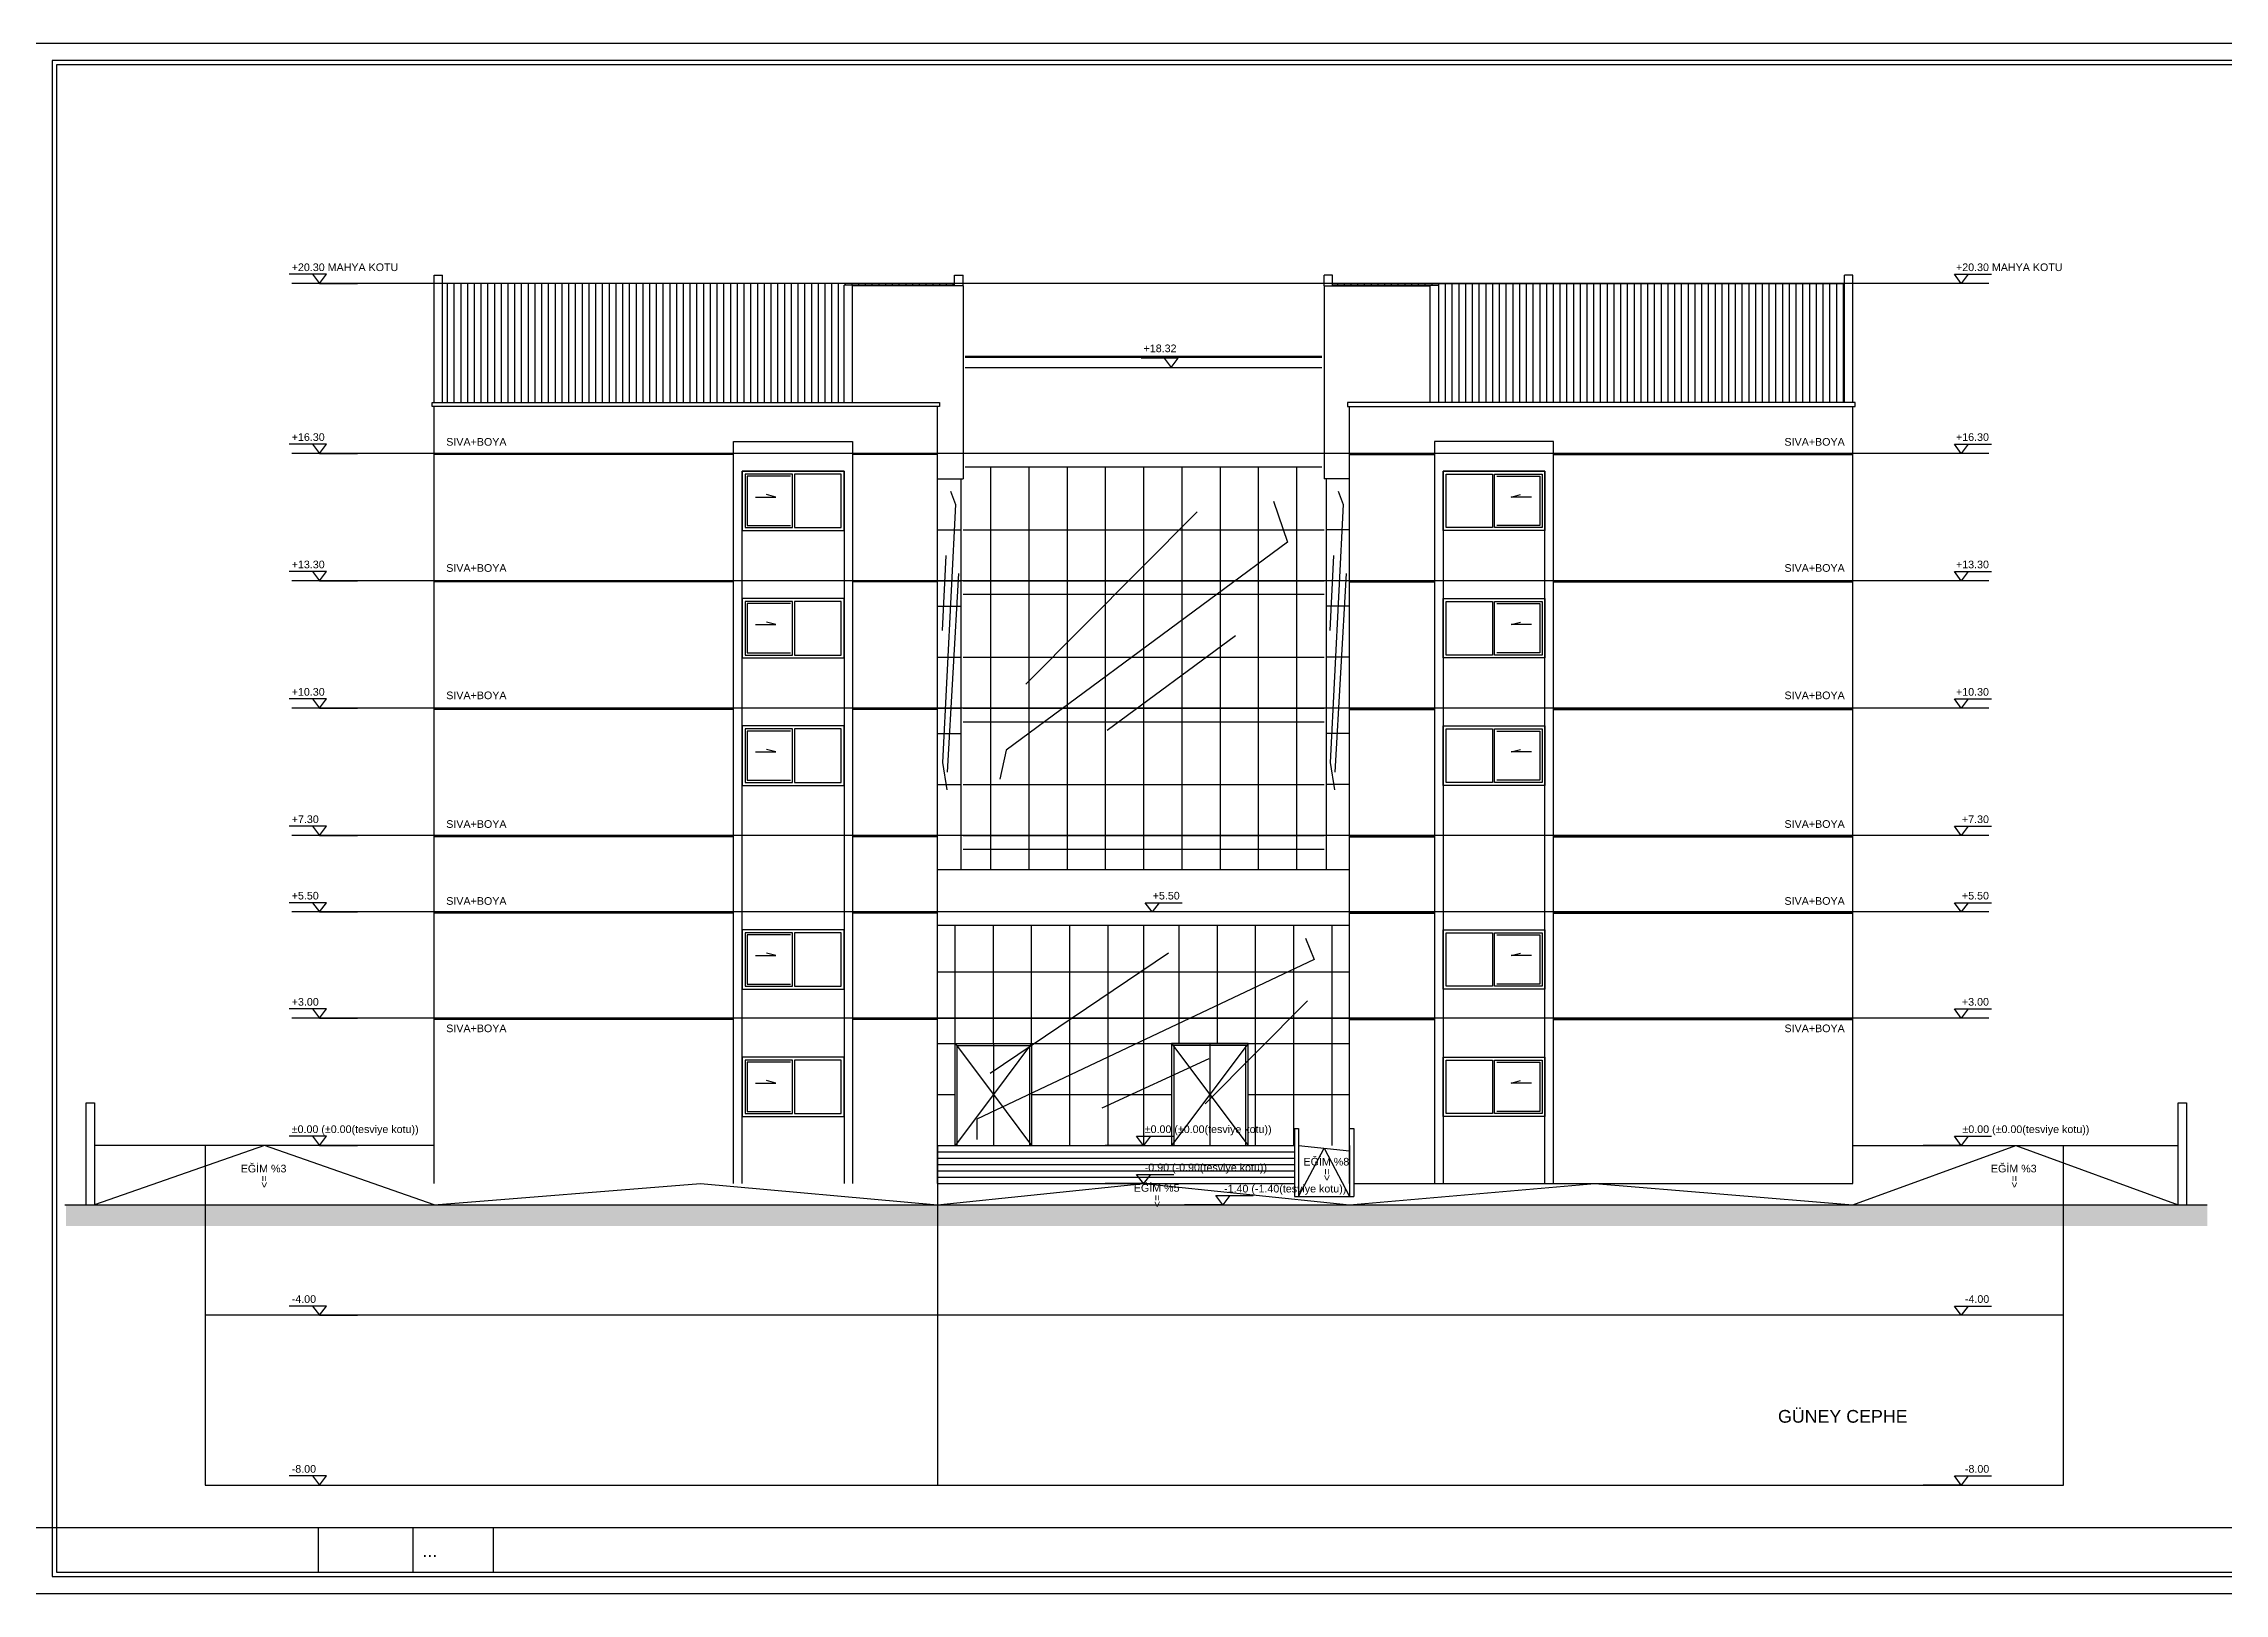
# Model space of a CAD drawing. Header units: millimetres. Extents: x 43168.9 to 43194.6, y -25545.1 to -25543.4.
# Drawn here: x 43185.364 to 43187.417, y -25544.97 to -25543.51 of the extents above; entities that cross this region are included whole.
import ezdxf

# ---------------------------------------------------------------- set-up
doc = ezdxf.new("R2010")
doc.units = ezdxf.units.MM
doc.header["$LTSCALE"] = 200
doc.linetypes.add('kesit_$0$HIDDEN2', pattern=[0.1875, 0.125, -0.0625])
for name, color, linetype in [('dograma_sgh', 43, 'Continuous'), ('gor-1_sgh', 232, 'Continuous'), ('gor-2_sgh', 161, 'Continuous'), ('gor-3_sgh', 191, 'Continuous'), ('gor-4_sgh', 17, 'Continuous'), ('kesit_$0$izd-alt_sgh', 8, 'kesit_$0$HIDDEN2'), ('kot_sgh', 7, 'Continuous'), ('pafta_sgh', 11, 'Continuous'), ('tarama-cevre_sgh', 8, 'Continuous')]:
    doc.layers.add(name, color=color, linetype=linetype)
doc.styles.add('antet', font='arial.ttf')
doc.styles.add('ARIAL', font='arial.ttf')

msp = doc.modelspace()

# ---------------------------------------------------------------- hatches: boundary and pattern name
at = {"layer": 'tarama-cevre_sgh'}
h = msp.add_hatch(color=251, dxfattribs=at)
h.dxf.hatch_style = 1
h.paths.add_polyline_path([(43185.3849, -25544.604), (43187.4012, -25544.604), (43187.4012, -25544.624), (43185.3849, -25544.624)])

# ---------------------------------------------------------------- linework, layer by layer
at = {"color": 0}
for p, q in [((43185.6301, -25543.7273), (43185.5951, -25543.7273)), ((43185.617, -25543.7273), (43185.6235, -25543.736)), ((43185.6235, -25543.736), (43185.6301, -25543.7273)), ((43185.6235, -25543.736), (43185.6595, -25543.736)), ((43187.1696, -25543.736), (43187.1336, -25543.736)), ((43187.1631, -25543.7273), (43187.1981, -25543.7273)), ((43187.1696, -25543.736), (43187.1631, -25543.7273)), ((43187.1762, -25543.7273), (43187.1696, -25543.736)), ((43186.4322, -25543.8063), (43186.3972, -25543.8063)), ((43186.4191, -25543.8063), (43186.4256, -25543.815)), ((43186.4256, -25543.815), (43186.4322, -25543.8063)), ((43186.4256, -25543.815), (43186.4616, -25543.815)), ((43185.6301, -25543.8873), (43185.5951, -25543.8873)), ((43185.617, -25543.8873), (43185.6235, -25543.896)), ((43185.6235, -25543.896), (43185.6301, -25543.8873)), ((43187.1631, -25543.8873), (43187.1981, -25543.8873)), ((43187.1696, -25543.896), (43187.1631, -25543.8873)), ((43187.1762, -25543.8873), (43187.1696, -25543.896)), ((43185.6235, -25543.896), (43185.6595, -25543.896)), ((43187.1696, -25543.896), (43187.1336, -25543.896)), ((43185.6301, -25544.0073), (43185.5951, -25544.0073)), ((43185.617, -25544.0073), (43185.6235, -25544.016)), ((43185.6235, -25544.016), (43185.6301, -25544.0073)), ((43187.1631, -25544.0073), (43187.1981, -25544.0073)), ((43187.1696, -25544.016), (43187.1631, -25544.0073)), ((43187.1762, -25544.0073), (43187.1696, -25544.016)), ((43185.6235, -25544.016), (43185.6595, -25544.016)), ((43187.1696, -25544.016), (43187.1336, -25544.016)), ((43185.6301, -25544.1273), (43185.5951, -25544.1273)), ((43185.617, -25544.1273), (43185.6235, -25544.136)), ((43185.6235, -25544.136), (43185.6301, -25544.1273)), ((43187.1631, -25544.1273), (43187.1981, -25544.1273)), ((43187.1696, -25544.136), (43187.1631, -25544.1273)), ((43187.1762, -25544.1273), (43187.1696, -25544.136)), ((43185.6235, -25544.136), (43185.6595, -25544.136)), ((43187.1696, -25544.136), (43187.1336, -25544.136)), ((43185.6301, -25544.2473), (43185.5951, -25544.2473)), ((43185.617, -25544.2473), (43185.6235, -25544.256)), ((43185.6235, -25544.256), (43185.6301, -25544.2473)), ((43185.6235, -25544.256), (43185.6595, -25544.256)), ((43187.1696, -25544.256), (43187.1336, -25544.256)), ((43187.1631, -25544.2473), (43187.1981, -25544.2473)), ((43187.1696, -25544.256), (43187.1631, -25544.2473)), ((43187.1762, -25544.2473), (43187.1696, -25544.256)), ((43185.6301, -25544.3193), (43185.5951, -25544.3193)), ((43185.617, -25544.3193), (43185.6235, -25544.328)), ((43185.6235, -25544.328), (43185.6301, -25544.3193)), ((43186.4011, -25544.3193), (43186.4361, -25544.3193)), ((43186.4076, -25544.328), (43186.4011, -25544.3193)), ((43186.4142, -25544.3193), (43186.4076, -25544.328)), ((43187.1631, -25544.3193), (43187.1981, -25544.3193)), ((43187.1696, -25544.328), (43187.1631, -25544.3193)), ((43187.1762, -25544.3193), (43187.1696, -25544.328)), ((43185.6235, -25544.328), (43185.6595, -25544.328)), ((43186.4076, -25544.328), (43186.3716, -25544.328)), ((43187.1696, -25544.328), (43187.1336, -25544.328)), ((43185.6301, -25544.4193), (43185.5951, -25544.4193)), ((43185.617, -25544.4193), (43185.6235, -25544.428)), ((43185.6235, -25544.428), (43185.6301, -25544.4193)), ((43187.1631, -25544.4193), (43187.1981, -25544.4193)), ((43187.1696, -25544.428), (43187.1631, -25544.4193)), ((43187.1762, -25544.4193), (43187.1696, -25544.428)), ((43185.6235, -25544.428), (43185.6595, -25544.428)), ((43187.1696, -25544.428), (43187.1336, -25544.428)), ((43185.6301, -25544.5393), (43185.5951, -25544.5393)), ((43185.617, -25544.5393), (43185.6235, -25544.548)), ((43185.6235, -25544.548), (43185.6301, -25544.5393)), ((43186.3931, -25544.5393), (43186.4281, -25544.5393)), ((43186.3996, -25544.548), (43186.3931, -25544.5393)), ((43186.4062, -25544.5393), (43186.3996, -25544.548)), ((43187.1631, -25544.5393), (43187.1981, -25544.5393)), ((43187.1696, -25544.548), (43187.1631, -25544.5393)), ((43187.1762, -25544.5393), (43187.1696, -25544.548)), ((43185.6235, -25544.548), (43185.6595, -25544.548)), ((43186.3996, -25544.548), (43186.3636, -25544.548)), ((43187.1696, -25544.548), (43187.1336, -25544.548)), ((43186.3996, -25544.584), (43186.3636, -25544.584)), ((43186.3931, -25544.5753), (43186.4281, -25544.5753)), ((43186.3996, -25544.584), (43186.3931, -25544.5753)), ((43186.4062, -25544.5753), (43186.3996, -25544.584)), ((43186.4743, -25544.604), (43186.4383, -25544.604)), ((43186.4677, -25544.5953), (43186.5027, -25544.5953)), ((43186.4743, -25544.604), (43186.4677, -25544.5953)), ((43186.4808, -25544.5953), (43186.4743, -25544.604)), ((43185.6301, -25544.6993), (43185.5951, -25544.6993)), ((43185.617, -25544.6993), (43185.6235, -25544.708)), ((43185.6235, -25544.708), (43185.6301, -25544.6993)), ((43185.6235, -25544.708), (43185.6595, -25544.708)), ((43187.1696, -25544.708), (43187.1336, -25544.708)), ((43187.1631, -25544.6993), (43187.1981, -25544.6993)), ((43187.1696, -25544.708), (43187.1631, -25544.6993)), ((43187.1762, -25544.6993), (43187.1696, -25544.708)), ((43185.6301, -25544.8593), (43185.5951, -25544.8593)), ((43185.617, -25544.8593), (43185.6235, -25544.868)), ((43185.6235, -25544.868), (43185.6301, -25544.8593)), ((43185.6235, -25544.868), (43185.6595, -25544.868)), ((43187.1696, -25544.868), (43187.1336, -25544.868)), ((43187.1631, -25544.8593), (43187.1981, -25544.8593)), ((43187.1696, -25544.868), (43187.1631, -25544.8593)), ((43187.1762, -25544.8593), (43187.1696, -25544.868))]:
    msp.add_line(p, q, dxfattribs=at)
at = {"color": 251}
for p, q in [((43186.2224, -25543.9441), (43186.2104, -25544.1873)), ((43186.2179, -25543.9316), (43186.2224, -25543.9441)), ((43186.5221, -25543.9409), (43186.535, -25543.9798)), ((43186.5874, -25543.9441), (43186.5754, -25544.1873)), ((43186.5829, -25543.9316), (43186.5874, -25543.9441)), ((43186.2889, -25544.1136), (43186.4501, -25543.951)), ((43186.535, -25543.9798), (43186.2702, -25544.1755)), ((43186.2134, -25543.9921), (43186.2101, -25544.0629)), ((43186.215, -25544.1964), (43186.2258, -25544.0091)), ((43186.5784, -25543.9921), (43186.5751, -25544.0629)), ((43186.58, -25544.1964), (43186.5908, -25544.0091)), ((43186.3652, -25544.1568), (43186.4861, -25544.0675)), ((43186.2702, -25544.1755), (43186.2644, -25544.2028)), ((43186.2104, -25544.1873), (43186.2143, -25544.2129)), ((43186.5754, -25544.1873), (43186.5793, -25544.2129)), ((43186.5521, -25544.3527), (43186.5603, -25544.3727)), ((43186.5603, -25544.3727), (43186.2425, -25544.5234)), ((43186.2552, -25544.4798), (43186.4232, -25544.3664)), ((43186.4577, -25544.5089), (43186.5539, -25544.4117)), ((43186.3605, -25544.5125), (43186.4613, -25544.4662)), ((43186.2425, -25544.5234), (43186.2425, -25544.5425))]:
    msp.add_line(p, q, dxfattribs=at)
at = {"layer": 'dograma_sgh'}
for p, q in [((43186.1176, -25543.9128), (43186.0216, -25543.9128)), ((43186.0216, -25543.9128), (43186.0216, -25543.9688)), ((43186.069, -25543.9156), (43186.0244, -25543.9156)), ((43186.0244, -25543.9156), (43186.0244, -25543.966)), ((43186.067, -25543.9156), (43186.0244, -25543.9156)), ((43186.0244, -25543.9156), (43186.0244, -25543.966)), ((43186.067, -25543.9176), (43186.0264, -25543.9176)), ((43186.0264, -25543.9176), (43186.0264, -25543.964)), ((43186.069, -25543.966), (43186.069, -25543.9156)), ((43186.1148, -25543.9156), (43186.071, -25543.9156)), ((43186.071, -25543.9156), (43186.071, -25543.966)), ((43186.1148, -25543.966), (43186.1148, -25543.9156)), ((43186.1176, -25543.9688), (43186.1176, -25543.9128)), ((43186.6816, -25543.9688), (43186.6816, -25543.9128)), ((43186.6816, -25543.9128), (43186.7776, -25543.9128)), ((43186.6844, -25543.9156), (43186.7282, -25543.9156)), ((43186.6844, -25543.966), (43186.6844, -25543.9156)), ((43186.7282, -25543.9156), (43186.7282, -25543.966)), ((43186.7302, -25543.9156), (43186.7748, -25543.9156)), ((43186.7302, -25543.966), (43186.7302, -25543.9156)), ((43186.7322, -25543.9156), (43186.7748, -25543.9156)), ((43186.7322, -25543.9176), (43186.7728, -25543.9176)), ((43186.7728, -25543.9176), (43186.7728, -25543.964)), ((43186.7748, -25543.9156), (43186.7748, -25543.966)), ((43186.7748, -25543.9156), (43186.7748, -25543.966)), ((43186.7776, -25543.9128), (43186.7776, -25543.9688)), ((43186.0343, -25543.9372), (43186.0533, -25543.9372)), ((43186.0533, -25543.9372), (43186.0447, -25543.9349)), ((43186.7459, -25543.9372), (43186.7546, -25543.9349)), ((43186.7649, -25543.9372), (43186.7459, -25543.9372)), ((43186.0216, -25543.9688), (43186.1176, -25543.9688)), ((43186.0244, -25543.966), (43186.067, -25543.966)), ((43186.0244, -25543.966), (43186.067, -25543.966)), ((43186.0264, -25543.964), (43186.067, -25543.964)), ((43186.067, -25543.966), (43186.069, -25543.966)), ((43186.071, -25543.966), (43186.1148, -25543.966)), ((43186.7776, -25543.9688), (43186.6816, -25543.9688)), ((43186.7282, -25543.966), (43186.6844, -25543.966)), ((43186.7322, -25543.966), (43186.7302, -25543.966)), ((43186.7728, -25543.964), (43186.7322, -25543.964)), ((43186.7748, -25543.966), (43186.7322, -25543.966)), ((43186.7748, -25543.966), (43186.7322, -25543.966)), ((43186.1176, -25544.0328), (43186.0216, -25544.0328)), ((43186.0216, -25544.0328), (43186.0216, -25544.0888)), ((43186.069, -25544.0356), (43186.0244, -25544.0356)), ((43186.0244, -25544.0356), (43186.0244, -25544.086)), ((43186.067, -25544.0356), (43186.0244, -25544.0356)), ((43186.0244, -25544.0356), (43186.0244, -25544.086)), ((43186.067, -25544.0376), (43186.0264, -25544.0376)), ((43186.0264, -25544.0376), (43186.0264, -25544.084)), ((43186.069, -25544.086), (43186.069, -25544.0356)), ((43186.1148, -25544.0356), (43186.071, -25544.0356)), ((43186.071, -25544.0356), (43186.071, -25544.086)), ((43186.1148, -25544.086), (43186.1148, -25544.0356)), ((43186.1176, -25544.0888), (43186.1176, -25544.0328)), ((43186.6816, -25544.0888), (43186.6816, -25544.0328)), ((43186.6816, -25544.0328), (43186.7776, -25544.0328)), ((43186.6844, -25544.0356), (43186.7282, -25544.0356)), ((43186.6844, -25544.086), (43186.6844, -25544.0356)), ((43186.7282, -25544.0356), (43186.7282, -25544.086)), ((43186.7302, -25544.0356), (43186.7748, -25544.0356)), ((43186.7302, -25544.086), (43186.7302, -25544.0356)), ((43186.7322, -25544.0356), (43186.7748, -25544.0356)), ((43186.7322, -25544.0376), (43186.7728, -25544.0376)), ((43186.7728, -25544.0376), (43186.7728, -25544.084)), ((43186.7748, -25544.0356), (43186.7748, -25544.086)), ((43186.7748, -25544.0356), (43186.7748, -25544.086)), ((43186.7776, -25544.0328), (43186.7776, -25544.0888)), ((43186.0343, -25544.0572), (43186.0533, -25544.0572)), ((43186.0533, -25544.0572), (43186.0447, -25544.0549)), ((43186.7459, -25544.0572), (43186.7546, -25544.0549)), ((43186.7649, -25544.0572), (43186.7459, -25544.0572)), ((43186.0216, -25544.0888), (43186.1176, -25544.0888)), ((43186.0244, -25544.086), (43186.067, -25544.086)), ((43186.0244, -25544.086), (43186.067, -25544.086)), ((43186.0264, -25544.084), (43186.067, -25544.084)), ((43186.067, -25544.086), (43186.069, -25544.086)), ((43186.071, -25544.086), (43186.1148, -25544.086)), ((43186.7776, -25544.0888), (43186.6816, -25544.0888)), ((43186.7282, -25544.086), (43186.6844, -25544.086)), ((43186.7322, -25544.086), (43186.7302, -25544.086)), ((43186.7728, -25544.084), (43186.7322, -25544.084)), ((43186.7748, -25544.086), (43186.7322, -25544.086)), ((43186.7748, -25544.086), (43186.7322, -25544.086)), ((43186.1176, -25544.1528), (43186.0216, -25544.1528)), ((43186.0216, -25544.1528), (43186.0216, -25544.2088)), ((43186.1176, -25544.2088), (43186.1176, -25544.1528)), ((43186.6816, -25544.2088), (43186.6816, -25544.1528)), ((43186.6816, -25544.1528), (43186.7776, -25544.1528)), ((43186.7776, -25544.1528), (43186.7776, -25544.2088)), ((43186.069, -25544.1556), (43186.0244, -25544.1556)), ((43186.0244, -25544.1556), (43186.0244, -25544.206)), ((43186.067, -25544.1556), (43186.0244, -25544.1556)), ((43186.0244, -25544.1556), (43186.0244, -25544.206)), ((43186.067, -25544.1576), (43186.0264, -25544.1576)), ((43186.0264, -25544.1576), (43186.0264, -25544.204)), ((43186.0533, -25544.1772), (43186.0447, -25544.1749)), ((43186.069, -25544.206), (43186.069, -25544.1556)), ((43186.1148, -25544.1556), (43186.071, -25544.1556)), ((43186.071, -25544.1556), (43186.071, -25544.206)), ((43186.1148, -25544.206), (43186.1148, -25544.1556)), ((43186.6844, -25544.1556), (43186.7282, -25544.1556)), ((43186.6844, -25544.206), (43186.6844, -25544.1556)), ((43186.7282, -25544.1556), (43186.7282, -25544.206)), ((43186.7302, -25544.1556), (43186.7748, -25544.1556)), ((43186.7302, -25544.206), (43186.7302, -25544.1556)), ((43186.7322, -25544.1556), (43186.7748, -25544.1556)), ((43186.7322, -25544.1576), (43186.7728, -25544.1576)), ((43186.7459, -25544.1772), (43186.7546, -25544.1749)), ((43186.7728, -25544.1576), (43186.7728, -25544.204)), ((43186.7748, -25544.1556), (43186.7748, -25544.206)), ((43186.7748, -25544.1556), (43186.7748, -25544.206)), ((43186.0343, -25544.1772), (43186.0533, -25544.1772)), ((43186.7649, -25544.1772), (43186.7459, -25544.1772)), ((43186.0216, -25544.2088), (43186.1176, -25544.2088)), ((43186.0244, -25544.206), (43186.067, -25544.206)), ((43186.0244, -25544.206), (43186.067, -25544.206)), ((43186.0264, -25544.204), (43186.067, -25544.204)), ((43186.067, -25544.206), (43186.069, -25544.206)), ((43186.071, -25544.206), (43186.1148, -25544.206)), ((43186.7776, -25544.2088), (43186.6816, -25544.2088)), ((43186.7282, -25544.206), (43186.6844, -25544.206)), ((43186.7322, -25544.206), (43186.7302, -25544.206)), ((43186.7728, -25544.204), (43186.7322, -25544.204)), ((43186.7748, -25544.206), (43186.7322, -25544.206)), ((43186.7748, -25544.206), (43186.7322, -25544.206)), ((43186.1176, -25544.3448), (43186.0216, -25544.3448)), ((43186.0216, -25544.3448), (43186.0216, -25544.4008)), ((43186.069, -25544.3476), (43186.0244, -25544.3476)), ((43186.0244, -25544.3476), (43186.0244, -25544.398)), ((43186.067, -25544.3476), (43186.0244, -25544.3476)), ((43186.0244, -25544.3476), (43186.0244, -25544.398)), ((43186.067, -25544.3496), (43186.0264, -25544.3496)), ((43186.0264, -25544.3496), (43186.0264, -25544.396)), ((43186.069, -25544.398), (43186.069, -25544.3476)), ((43186.1148, -25544.3476), (43186.071, -25544.3476)), ((43186.071, -25544.3476), (43186.071, -25544.398)), ((43186.1148, -25544.398), (43186.1148, -25544.3476)), ((43186.1176, -25544.4008), (43186.1176, -25544.3448)), ((43186.2222, -25544.452), (43186.2222, -25544.3408)), ((43186.2582, -25544.452), (43186.2582, -25544.3408)), ((43186.2942, -25544.452), (43186.2942, -25544.3408)), ((43186.3302, -25544.548), (43186.3302, -25544.3408)), ((43186.3662, -25544.548), (43186.3662, -25544.3408)), ((43186.3996, -25544.3408), (43186.3996, -25544.548)), ((43186.4331, -25544.452), (43186.4331, -25544.3408)), ((43186.4691, -25544.452), (43186.4691, -25544.3408)), ((43186.5051, -25544.548), (43186.5051, -25544.3408)), ((43186.5411, -25544.548), (43186.5411, -25544.3408)), ((43186.5771, -25544.548), (43186.5771, -25544.3408)), ((43186.6816, -25544.4008), (43186.6816, -25544.3448)), ((43186.6816, -25544.3448), (43186.7776, -25544.3448)), ((43186.6844, -25544.3476), (43186.7282, -25544.3476)), ((43186.6844, -25544.398), (43186.6844, -25544.3476)), ((43186.7282, -25544.3476), (43186.7282, -25544.398)), ((43186.7302, -25544.3476), (43186.7748, -25544.3476)), ((43186.7302, -25544.398), (43186.7302, -25544.3476)), ((43186.7322, -25544.3476), (43186.7748, -25544.3476)), ((43186.7322, -25544.3496), (43186.7728, -25544.3496)), ((43186.7728, -25544.3496), (43186.7728, -25544.396)), ((43186.7748, -25544.3476), (43186.7748, -25544.398)), ((43186.7748, -25544.3476), (43186.7748, -25544.398)), ((43186.7776, -25544.3448), (43186.7776, -25544.4008)), ((43186.0343, -25544.3692), (43186.0533, -25544.3692)), ((43186.0533, -25544.3692), (43186.0447, -25544.3669)), ((43186.7459, -25544.3692), (43186.7546, -25544.3669)), ((43186.7649, -25544.3692), (43186.7459, -25544.3692)), ((43186.0216, -25544.4008), (43186.1176, -25544.4008)), ((43186.0244, -25544.398), (43186.067, -25544.398)), ((43186.0244, -25544.398), (43186.067, -25544.398)), ((43186.0264, -25544.396), (43186.067, -25544.396)), ((43186.067, -25544.398), (43186.069, -25544.398)), ((43186.071, -25544.398), (43186.1148, -25544.398)), ((43186.2056, -25544.3844), (43186.5936, -25544.3844)), ((43186.7776, -25544.4008), (43186.6816, -25544.4008)), ((43186.7282, -25544.398), (43186.6844, -25544.398)), ((43186.7322, -25544.398), (43186.7302, -25544.398)), ((43186.7728, -25544.396), (43186.7322, -25544.396)), ((43186.7748, -25544.398), (43186.7322, -25544.398)), ((43186.7748, -25544.398), (43186.7322, -25544.398)), ((43186.2056, -25544.428), (43186.5936, -25544.428)), ((43186.2056, -25544.452), (43186.5936, -25544.452)), ((43186.2222, -25544.548), (43186.2222, -25544.452)), ((43186.2222, -25544.452), (43186.2942, -25544.452)), ((43186.2242, -25544.548), (43186.2242, -25544.454)), ((43186.2242, -25544.454), (43186.2922, -25544.454)), ((43186.2582, -25544.452), (43186.2582, -25544.548)), ((43186.2922, -25544.454), (43186.2922, -25544.548)), ((43186.2942, -25544.452), (43186.2942, -25544.548)), ((43186.498, -25544.452), (43186.426, -25544.452)), ((43186.426, -25544.452), (43186.426, -25544.548)), ((43186.496, -25544.454), (43186.428, -25544.454)), ((43186.428, -25544.454), (43186.428, -25544.548)), ((43186.462, -25544.452), (43186.462, -25544.548)), ((43186.496, -25544.548), (43186.496, -25544.454)), ((43186.498, -25544.548), (43186.498, -25544.452)), ((43186.1176, -25544.4648), (43186.0216, -25544.4648)), ((43186.0216, -25544.4648), (43186.0216, -25544.5208)), ((43186.069, -25544.4676), (43186.0244, -25544.4676)), ((43186.0244, -25544.4676), (43186.0244, -25544.518)), ((43186.067, -25544.4676), (43186.0244, -25544.4676)), ((43186.0244, -25544.4676), (43186.0244, -25544.518)), ((43186.067, -25544.4696), (43186.0264, -25544.4696)), ((43186.0264, -25544.4696), (43186.0264, -25544.516)), ((43186.069, -25544.518), (43186.069, -25544.4676)), ((43186.1148, -25544.4676), (43186.071, -25544.4676)), ((43186.071, -25544.4676), (43186.071, -25544.518)), ((43186.1148, -25544.518), (43186.1148, -25544.4676)), ((43186.1176, -25544.5208), (43186.1176, -25544.4648)), ((43186.6816, -25544.5208), (43186.6816, -25544.4648)), ((43186.6816, -25544.4648), (43186.7776, -25544.4648)), ((43186.6844, -25544.4676), (43186.7282, -25544.4676)), ((43186.6844, -25544.518), (43186.6844, -25544.4676)), ((43186.7282, -25544.4676), (43186.7282, -25544.518)), ((43186.7302, -25544.4676), (43186.7748, -25544.4676)), ((43186.7302, -25544.518), (43186.7302, -25544.4676)), ((43186.7322, -25544.4676), (43186.7748, -25544.4676)), ((43186.7322, -25544.4696), (43186.7728, -25544.4696)), ((43186.7728, -25544.4696), (43186.7728, -25544.516)), ((43186.7748, -25544.4676), (43186.7748, -25544.518)), ((43186.7748, -25544.4676), (43186.7748, -25544.518)), ((43186.7776, -25544.4648), (43186.7776, -25544.5208)), ((43186.0343, -25544.4892), (43186.0533, -25544.4892)), ((43186.0533, -25544.4892), (43186.0447, -25544.4869)), ((43186.2056, -25544.5), (43186.2222, -25544.5)), ((43186.2942, -25544.5), (43186.426, -25544.5)), ((43186.498, -25544.5), (43186.5936, -25544.5)), ((43186.7459, -25544.4892), (43186.7546, -25544.4869)), ((43186.7649, -25544.4892), (43186.7459, -25544.4892)), ((43186.0216, -25544.5208), (43186.1176, -25544.5208)), ((43186.0244, -25544.518), (43186.067, -25544.518)), ((43186.0244, -25544.518), (43186.067, -25544.518)), ((43186.0264, -25544.516), (43186.067, -25544.516)), ((43186.067, -25544.518), (43186.069, -25544.518)), ((43186.071, -25544.518), (43186.1148, -25544.518)), ((43186.7776, -25544.5208), (43186.6816, -25544.5208)), ((43186.7282, -25544.518), (43186.6844, -25544.518)), ((43186.7322, -25544.518), (43186.7302, -25544.518)), ((43186.7728, -25544.516), (43186.7322, -25544.516)), ((43186.7748, -25544.518), (43186.7322, -25544.518)), ((43186.7748, -25544.518), (43186.7322, -25544.518))]:
    msp.add_line(p, q, dxfattribs=at)
at = {"layer": 'dograma_sgh', "color": 251}
for p, q in [((43186.2222, -25544.452), (43186.2582, -25544.5)), ((43186.2942, -25544.452), (43186.2582, -25544.5)), ((43186.426, -25544.452), (43186.462, -25544.5)), ((43186.498, -25544.452), (43186.462, -25544.5)), ((43186.2582, -25544.5), (43186.2222, -25544.548)), ((43186.2582, -25544.5), (43186.2942, -25544.548)), ((43186.462, -25544.5), (43186.426, -25544.548)), ((43186.462, -25544.5), (43186.498, -25544.548))]:
    msp.add_line(p, q, dxfattribs=at)
at = {"layer": 'gor-1_sgh'}
for p, q in [((43185.7296, -25543.848), (43186.2076, -25543.848)), ((43185.7296, -25543.852), (43185.7296, -25543.848)), ((43186.2076, -25543.852), (43185.7296, -25543.852)), ((43185.7316, -25544.584), (43185.7316, -25543.852)), ((43186.2056, -25544.584), (43186.2056, -25543.852)), ((43186.2076, -25543.848), (43186.2076, -25543.852)), ((43187.0696, -25543.848), (43186.5916, -25543.848)), ((43186.5916, -25543.848), (43186.5916, -25543.852)), ((43186.5916, -25543.852), (43187.0696, -25543.852)), ((43186.5936, -25544.584), (43186.5936, -25543.852)), ((43187.0676, -25544.584), (43187.0676, -25543.852)), ((43187.0696, -25543.852), (43187.0696, -25543.848)), ((43186.0136, -25544.584), (43186.0136, -25543.8848)), ((43186.0136, -25543.8848), (43186.1256, -25543.8848)), ((43186.1256, -25543.8848), (43186.1256, -25544.584)), ((43186.7856, -25543.8848), (43186.6736, -25543.8848)), ((43186.6736, -25543.8848), (43186.6736, -25544.584)), ((43186.7856, -25544.584), (43186.7856, -25543.8848)), ((43186.0216, -25544.584), (43186.0216, -25543.9128)), ((43186.0216, -25543.9128), (43186.1176, -25543.9128)), ((43186.1176, -25543.9128), (43186.1176, -25544.584)), ((43186.7776, -25543.9128), (43186.6816, -25543.9128)), ((43186.6816, -25543.9128), (43186.6816, -25544.584)), ((43186.7776, -25544.584), (43186.7776, -25543.9128)), ((43185.4039, -25544.604), (43185.4039, -25544.508)), ((43185.4039, -25544.508), (43185.4119, -25544.508)), ((43185.4119, -25544.508), (43185.4119, -25544.604)), ((43187.3738, -25544.604), (43187.3738, -25544.508)), ((43187.3738, -25544.508), (43187.3818, -25544.508)), ((43187.3818, -25544.508), (43187.3818, -25544.604)), ((43186.5416, -25544.532), (43186.5416, -25544.5961)), ((43186.5416, -25544.532), (43186.5456, -25544.532)), ((43186.5456, -25544.532), (43186.5456, -25544.5961)), ((43186.5936, -25544.532), (43186.5976, -25544.532)), ((43186.5976, -25544.532), (43186.5976, -25544.5961)), ((43185.7316, -25544.548), (43185.4119, -25544.548)), ((43186.2056, -25544.548), (43186.5416, -25544.548)), ((43186.2056, -25544.554), (43186.5416, -25544.554)), ((43186.2056, -25544.56), (43186.5416, -25544.56)), ((43186.5456, -25544.548), (43186.5936, -25544.5532)), ((43186.5456, -25544.5961), (43186.5696, -25544.5506)), ((43186.5696, -25544.5506), (43186.5936, -25544.5961)), ((43187.0676, -25544.548), (43187.374, -25544.548)), ((43186.2056, -25544.566), (43186.5416, -25544.566)), ((43186.2056, -25544.572), (43186.5416, -25544.572)), ((43186.2056, -25544.578), (43186.5416, -25544.578)), ((43186.2056, -25544.584), (43186.5416, -25544.584)), ((43186.2056, -25544.584), (43186.2056, -25544.604)), ((43186.5936, -25544.584), (43186.5936, -25544.5961)), ((43186.5976, -25544.584), (43187.0676, -25544.584)), ((43185.3839, -25544.604), (43187.4012, -25544.604)), ((43186.5416, -25544.5961), (43186.5936, -25544.5961)), ((43186.5936, -25544.5961), (43186.5976, -25544.5961))]:
    msp.add_line(p, q, dxfattribs=at)
at = {"layer": 'gor-2_sgh'}
for p, q in [((43185.7316, -25543.848), (43185.7316, -25543.728)), ((43185.7316, -25543.728), (43185.7396, -25543.728)), ((43185.7396, -25543.848), (43185.7396, -25543.728)), ((43186.2216, -25543.7375), (43186.1176, -25543.7375)), ((43186.1176, -25543.848), (43186.1176, -25543.7375)), ((43186.2296, -25543.7383), (43186.1256, -25543.7383)), ((43186.1256, -25543.848), (43186.1256, -25543.7383)), ((43186.2216, -25543.7375), (43186.2216, -25543.728)), ((43186.2216, -25543.728), (43186.2296, -25543.728)), ((43186.2296, -25543.7383), (43186.2296, -25543.728)), ((43186.2296, -25543.7383), (43186.2296, -25543.92)), ((43186.5696, -25543.7383), (43186.5696, -25543.728)), ((43186.5776, -25543.728), (43186.5696, -25543.728)), ((43186.5696, -25543.7383), (43186.6696, -25543.7383)), ((43186.5696, -25543.7383), (43186.5696, -25543.92)), ((43186.5776, -25543.7375), (43186.5776, -25543.728)), ((43186.5776, -25543.7375), (43186.6776, -25543.7375)), ((43186.6696, -25543.848), (43186.6696, -25543.7383)), ((43186.6776, -25543.848), (43186.6776, -25543.7375)), ((43187.0596, -25543.848), (43187.0596, -25543.728)), ((43187.0676, -25543.728), (43187.0596, -25543.728)), ((43187.0676, -25543.848), (43187.0676, -25543.728)), ((43186.2056, -25543.92), (43186.2296, -25543.92)), ((43186.5936, -25543.92), (43186.5696, -25543.92)), ((43186.2056, -25544.288), (43186.5936, -25544.288)), ((43186.5936, -25544.3408), (43186.2056, -25544.3408))]:
    msp.add_line(p, q, dxfattribs=at)
at = {"layer": 'gor-3_sgh'}
for p, q in [((43186.2316, -25543.8044), (43186.5676, -25543.8044)), ((43186.2316, -25543.8054), (43186.5676, -25543.8054)), ((43186.2276, -25543.92), (43186.2276, -25544.288)), ((43186.2316, -25543.9088), (43186.5676, -25543.9088)), ((43186.5716, -25543.92), (43186.5716, -25544.288)), ((43186.2056, -25543.968), (43186.2276, -25543.968)), ((43186.5936, -25543.968), (43186.5716, -25543.968)), ((43186.2056, -25544.016), (43186.2276, -25544.016)), ((43186.5936, -25544.016), (43186.5716, -25544.016)), ((43186.2056, -25544.04), (43186.2276, -25544.04)), ((43186.5936, -25544.04), (43186.5716, -25544.04)), ((43186.2056, -25544.088), (43186.2276, -25544.088)), ((43186.5936, -25544.088), (43186.5716, -25544.088)), ((43186.2056, -25544.136), (43186.2276, -25544.136)), ((43186.5936, -25544.136), (43186.5716, -25544.136)), ((43186.2056, -25544.16), (43186.2276, -25544.16)), ((43186.5936, -25544.16), (43186.5716, -25544.16)), ((43186.2056, -25544.208), (43186.2276, -25544.208)), ((43186.5936, -25544.208), (43186.5716, -25544.208))]:
    msp.add_line(p, q, dxfattribs=at)
at = {"layer": 'gor-4_sgh'}
for p, q in [((43186.2216, -25543.736), (43185.7396, -25543.736)), ((43185.7442, -25543.848), (43185.7442, -25543.736)), ((43185.7505, -25543.848), (43185.7505, -25543.736)), ((43185.7569, -25543.848), (43185.7569, -25543.736)), ((43185.7632, -25543.848), (43185.7632, -25543.736)), ((43185.7696, -25543.848), (43185.7696, -25543.736)), ((43185.7759, -25543.848), (43185.7759, -25543.736)), ((43185.7823, -25543.848), (43185.7823, -25543.736)), ((43185.7886, -25543.848), (43185.7886, -25543.736)), ((43185.795, -25543.848), (43185.795, -25543.736)), ((43185.8013, -25543.848), (43185.8013, -25543.736)), ((43185.8077, -25543.848), (43185.8077, -25543.736)), ((43185.814, -25543.848), (43185.814, -25543.736)), ((43185.8204, -25543.848), (43185.8204, -25543.736)), ((43185.8267, -25543.848), (43185.8267, -25543.736)), ((43185.8331, -25543.848), (43185.8331, -25543.736)), ((43185.8394, -25543.848), (43185.8394, -25543.736)), ((43185.8458, -25543.848), (43185.8458, -25543.736)), ((43185.8521, -25543.848), (43185.8521, -25543.736)), ((43185.8585, -25543.848), (43185.8585, -25543.736)), ((43185.8648, -25543.848), (43185.8648, -25543.736)), ((43185.8712, -25543.848), (43185.8712, -25543.736)), ((43185.8775, -25543.848), (43185.8775, -25543.736)), ((43185.8839, -25543.848), (43185.8839, -25543.736)), ((43185.8902, -25543.848), (43185.8902, -25543.736)), ((43185.8966, -25543.848), (43185.8966, -25543.736)), ((43185.9029, -25543.848), (43185.9029, -25543.736)), ((43185.9093, -25543.848), (43185.9093, -25543.736)), ((43185.9156, -25543.848), (43185.9156, -25543.736)), ((43185.922, -25543.848), (43185.922, -25543.736)), ((43185.9283, -25543.848), (43185.9283, -25543.736)), ((43185.9347, -25543.848), (43185.9347, -25543.736)), ((43185.941, -25543.848), (43185.941, -25543.736)), ((43185.9474, -25543.848), (43185.9474, -25543.736)), ((43185.9537, -25543.848), (43185.9537, -25543.736)), ((43185.9601, -25543.848), (43185.9601, -25543.736)), ((43185.9664, -25543.848), (43185.9664, -25543.736)), ((43185.9728, -25543.848), (43185.9728, -25543.736)), ((43185.9791, -25543.848), (43185.9791, -25543.736)), ((43185.9855, -25543.848), (43185.9855, -25543.736)), ((43185.9918, -25543.848), (43185.9918, -25543.736)), ((43185.9982, -25543.848), (43185.9982, -25543.736)), ((43186.0045, -25543.848), (43186.0045, -25543.736)), ((43186.0109, -25543.848), (43186.0109, -25543.736)), ((43186.0172, -25543.848), (43186.0172, -25543.736)), ((43186.0236, -25543.848), (43186.0236, -25543.736)), ((43186.0299, -25543.848), (43186.0299, -25543.736)), ((43186.0363, -25543.848), (43186.0363, -25543.736)), ((43186.0426, -25543.848), (43186.0426, -25543.736)), ((43186.049, -25543.848), (43186.049, -25543.736)), ((43186.0553, -25543.848), (43186.0553, -25543.736)), ((43186.0617, -25543.848), (43186.0617, -25543.736)), ((43186.068, -25543.848), (43186.068, -25543.736)), ((43186.0744, -25543.848), (43186.0744, -25543.736)), ((43186.0807, -25543.848), (43186.0807, -25543.736)), ((43186.0871, -25543.848), (43186.0871, -25543.736)), ((43186.0934, -25543.848), (43186.0934, -25543.736)), ((43186.0998, -25543.848), (43186.0998, -25543.736)), ((43186.1061, -25543.848), (43186.1061, -25543.736)), ((43186.1125, -25543.848), (43186.1125, -25543.736)), ((43186.1188, -25543.7375), (43186.1188, -25543.736)), ((43186.1252, -25543.7375), (43186.1252, -25543.736)), ((43186.1315, -25543.7375), (43186.1315, -25543.736)), ((43186.1379, -25543.7375), (43186.1379, -25543.736)), ((43186.1442, -25543.7375), (43186.1442, -25543.736)), ((43186.1506, -25543.7375), (43186.1506, -25543.736)), ((43186.1569, -25543.7375), (43186.1569, -25543.736)), ((43186.1633, -25543.7375), (43186.1633, -25543.736)), ((43186.1696, -25543.7375), (43186.1696, -25543.736)), ((43186.176, -25543.7375), (43186.176, -25543.736)), ((43186.1823, -25543.7375), (43186.1823, -25543.736)), ((43186.1887, -25543.7375), (43186.1887, -25543.736)), ((43186.195, -25543.7375), (43186.195, -25543.736)), ((43186.2014, -25543.7375), (43186.2014, -25543.736)), ((43186.2077, -25543.7375), (43186.2077, -25543.736)), ((43186.2141, -25543.7375), (43186.2141, -25543.736)), ((43186.2204, -25543.7375), (43186.2204, -25543.736)), ((43186.5776, -25543.736), (43187.0596, -25543.736)), ((43186.5824, -25543.7375), (43186.5824, -25543.736)), ((43186.5887, -25543.7375), (43186.5887, -25543.736)), ((43186.5951, -25543.7375), (43186.5951, -25543.736)), ((43186.6014, -25543.7375), (43186.6014, -25543.736)), ((43186.6078, -25543.7375), (43186.6078, -25543.736)), ((43186.6141, -25543.7375), (43186.6141, -25543.736)), ((43186.6205, -25543.7375), (43186.6205, -25543.736)), ((43186.6268, -25543.7375), (43186.6268, -25543.736)), ((43186.6332, -25543.7375), (43186.6332, -25543.736)), ((43186.6395, -25543.7375), (43186.6395, -25543.736)), ((43186.6459, -25543.7375), (43186.6459, -25543.736)), ((43186.6522, -25543.7375), (43186.6522, -25543.736)), ((43186.6586, -25543.7375), (43186.6586, -25543.736)), ((43186.6649, -25543.7375), (43186.6649, -25543.736)), ((43186.6713, -25543.7375), (43186.6713, -25543.736)), ((43186.6776, -25543.7375), (43186.6776, -25543.736)), ((43186.684, -25543.848), (43186.684, -25543.736)), ((43186.6903, -25543.848), (43186.6903, -25543.736)), ((43186.6967, -25543.848), (43186.6967, -25543.736)), ((43186.703, -25543.848), (43186.703, -25543.736)), ((43186.7094, -25543.848), (43186.7094, -25543.736)), ((43186.7157, -25543.848), (43186.7157, -25543.736)), ((43186.7221, -25543.848), (43186.7221, -25543.736)), ((43186.7284, -25543.848), (43186.7284, -25543.736)), ((43186.7348, -25543.848), (43186.7348, -25543.736)), ((43186.7411, -25543.848), (43186.7411, -25543.736)), ((43186.7475, -25543.848), (43186.7475, -25543.736)), ((43186.7538, -25543.848), (43186.7538, -25543.736)), ((43186.7602, -25543.848), (43186.7602, -25543.736)), ((43186.7665, -25543.848), (43186.7665, -25543.736)), ((43186.7729, -25543.848), (43186.7729, -25543.736)), ((43186.7792, -25543.848), (43186.7792, -25543.736)), ((43186.7856, -25543.848), (43186.7856, -25543.736)), ((43186.7919, -25543.848), (43186.7919, -25543.736)), ((43186.7983, -25543.848), (43186.7983, -25543.736)), ((43186.8046, -25543.848), (43186.8046, -25543.736)), ((43186.811, -25543.848), (43186.811, -25543.736)), ((43186.8173, -25543.848), (43186.8173, -25543.736)), ((43186.8237, -25543.848), (43186.8237, -25543.736)), ((43186.83, -25543.848), (43186.83, -25543.736)), ((43186.8364, -25543.848), (43186.8364, -25543.736)), ((43186.8427, -25543.848), (43186.8427, -25543.736)), ((43186.8491, -25543.848), (43186.8491, -25543.736)), ((43186.8554, -25543.848), (43186.8554, -25543.736)), ((43186.8618, -25543.848), (43186.8618, -25543.736)), ((43186.8681, -25543.848), (43186.8681, -25543.736)), ((43186.8745, -25543.848), (43186.8745, -25543.736)), ((43186.8808, -25543.848), (43186.8808, -25543.736)), ((43186.8872, -25543.848), (43186.8872, -25543.736)), ((43186.8935, -25543.848), (43186.8935, -25543.736)), ((43186.8999, -25543.848), (43186.8999, -25543.736)), ((43186.9062, -25543.848), (43186.9062, -25543.736)), ((43186.9126, -25543.848), (43186.9126, -25543.736)), ((43186.9189, -25543.848), (43186.9189, -25543.736)), ((43186.9253, -25543.848), (43186.9253, -25543.736)), ((43186.9316, -25543.848), (43186.9316, -25543.736)), ((43186.938, -25543.848), (43186.938, -25543.736)), ((43186.9443, -25543.848), (43186.9443, -25543.736)), ((43186.9507, -25543.848), (43186.9507, -25543.736)), ((43186.957, -25543.848), (43186.957, -25543.736)), ((43186.9634, -25543.848), (43186.9634, -25543.736)), ((43186.9697, -25543.848), (43186.9697, -25543.736)), ((43186.9761, -25543.848), (43186.9761, -25543.736)), ((43186.9824, -25543.848), (43186.9824, -25543.736)), ((43186.9888, -25543.848), (43186.9888, -25543.736)), ((43186.9951, -25543.848), (43186.9951, -25543.736)), ((43187.0015, -25543.848), (43187.0015, -25543.736)), ((43187.0078, -25543.848), (43187.0078, -25543.736)), ((43187.0142, -25543.848), (43187.0142, -25543.736)), ((43187.0205, -25543.848), (43187.0205, -25543.736)), ((43187.0269, -25543.848), (43187.0269, -25543.736)), ((43187.0332, -25543.848), (43187.0332, -25543.736)), ((43187.0396, -25543.848), (43187.0396, -25543.736)), ((43187.0459, -25543.848), (43187.0459, -25543.736)), ((43187.0523, -25543.848), (43187.0523, -25543.736)), ((43187.0586, -25543.848), (43187.0586, -25543.736)), ((43186.0136, -25543.896), (43185.7316, -25543.896)), ((43186.0136, -25543.8972), (43185.7316, -25543.8972)), ((43186.2056, -25543.896), (43186.1256, -25543.896)), ((43186.2056, -25543.8972), (43186.1256, -25543.8972)), ((43186.5936, -25543.896), (43186.6736, -25543.896)), ((43186.5936, -25543.8972), (43186.6736, -25543.8972)), ((43186.7856, -25543.896), (43187.0676, -25543.896)), ((43186.7856, -25543.8972), (43187.0676, -25543.8972)), ((43186.2556, -25543.9088), (43186.2556, -25544.288)), ((43186.2916, -25543.9088), (43186.2916, -25544.288)), ((43186.3276, -25543.9088), (43186.3276, -25544.288)), ((43186.3636, -25543.9088), (43186.3636, -25544.288)), ((43186.3996, -25543.9088), (43186.3996, -25544.288)), ((43186.4356, -25543.9088), (43186.4356, -25544.288)), ((43186.4716, -25543.9088), (43186.4716, -25544.288)), ((43186.5076, -25543.9088), (43186.5076, -25544.288)), ((43186.5436, -25543.9088), (43186.5436, -25544.288)), ((43186.2296, -25543.968), (43186.5696, -25543.968)), ((43186.0136, -25544.016), (43185.7316, -25544.016)), ((43186.0136, -25544.0172), (43185.7316, -25544.0172)), ((43186.2056, -25544.016), (43186.1256, -25544.016)), ((43186.2056, -25544.0172), (43186.1256, -25544.0172)), ((43186.2296, -25544.016), (43186.5696, -25544.016)), ((43186.2296, -25544.0288), (43186.5696, -25544.0288)), ((43186.5936, -25544.016), (43186.6736, -25544.016)), ((43186.5936, -25544.0172), (43186.6736, -25544.0172)), ((43186.7856, -25544.016), (43187.0676, -25544.016)), ((43186.7856, -25544.0172), (43187.0676, -25544.0172)), ((43186.2296, -25544.088), (43186.5696, -25544.088)), ((43186.0136, -25544.136), (43185.7316, -25544.136)), ((43186.0136, -25544.1372), (43185.7316, -25544.1372)), ((43186.2056, -25544.136), (43186.1256, -25544.136)), ((43186.2056, -25544.1372), (43186.1256, -25544.1372)), ((43186.2296, -25544.136), (43186.5696, -25544.136)), ((43186.2296, -25544.1488), (43186.5696, -25544.1488)), ((43186.5936, -25544.136), (43186.6736, -25544.136)), ((43186.5936, -25544.1372), (43186.6736, -25544.1372)), ((43186.7856, -25544.136), (43187.0676, -25544.136)), ((43186.7856, -25544.1372), (43187.0676, -25544.1372)), ((43186.2296, -25544.208), (43186.5696, -25544.208)), ((43186.0136, -25544.256), (43185.7316, -25544.256)), ((43186.0136, -25544.2572), (43185.7316, -25544.2572)), ((43186.2056, -25544.256), (43186.1256, -25544.256)), ((43186.2056, -25544.2572), (43186.1256, -25544.2572)), ((43186.2296, -25544.256), (43186.5696, -25544.256)), ((43186.5936, -25544.256), (43186.6736, -25544.256)), ((43186.5936, -25544.2572), (43186.6736, -25544.2572)), ((43186.7856, -25544.256), (43187.0676, -25544.256)), ((43186.7856, -25544.2572), (43187.0676, -25544.2572)), ((43186.2296, -25544.2688), (43186.5696, -25544.2688)), ((43186.0136, -25544.328), (43185.7316, -25544.328)), ((43186.0136, -25544.3292), (43185.7316, -25544.3292)), ((43186.2056, -25544.328), (43186.1256, -25544.328)), ((43186.2056, -25544.3292), (43186.1256, -25544.3292)), ((43186.5936, -25544.328), (43186.6736, -25544.328)), ((43186.5936, -25544.3292), (43186.6736, -25544.3292)), ((43186.7856, -25544.328), (43187.0676, -25544.328)), ((43186.7856, -25544.3292), (43187.0676, -25544.3292)), ((43186.0136, -25544.428), (43185.7316, -25544.428)), ((43186.0136, -25544.4292), (43185.7316, -25544.4292)), ((43186.2056, -25544.428), (43186.1256, -25544.428)), ((43186.2056, -25544.4292), (43186.1256, -25544.4292)), ((43186.5936, -25544.428), (43186.6736, -25544.428)), ((43186.5936, -25544.4292), (43186.6736, -25544.4292)), ((43186.7856, -25544.428), (43187.0676, -25544.428)), ((43186.7856, -25544.4292), (43187.0676, -25544.4292)), ((43185.5718, -25544.548), (43185.4119, -25544.604)), ((43185.7316, -25544.604), (43185.5718, -25544.548)), ((43187.0676, -25544.604), (43187.2208, -25544.548)), ((43187.2208, -25544.548), (43187.3738, -25544.604)), ((43185.7316, -25544.604), (43185.9824, -25544.584)), ((43185.9824, -25544.584), (43186.2056, -25544.604)), ((43186.2056, -25544.604), (43186.3996, -25544.584)), ((43186.3996, -25544.584), (43186.5936, -25544.604)), ((43186.5936, -25544.604), (43186.8246, -25544.584)), ((43186.8246, -25544.584), (43187.0676, -25544.604))]:
    msp.add_line(p, q, dxfattribs=at)
at = {"layer": 'kesit_$0$izd-alt_sgh'}
for p, q in [((43187.1956, -25543.736), (43185.5975, -25543.736)), ((43186.2316, -25543.815), (43186.5676, -25543.815)), ((43187.1956, -25543.896), (43185.5975, -25543.896)), ((43187.1956, -25544.016), (43185.5975, -25544.016)), ((43187.1956, -25544.136), (43185.5975, -25544.136)), ((43187.1956, -25544.256), (43185.5975, -25544.256)), ((43187.1956, -25544.328), (43185.5975, -25544.328)), ((43187.1956, -25544.428), (43185.5975, -25544.428)), ((43185.5159, -25544.548), (43185.5159, -25544.868)), ((43186.2056, -25544.548), (43186.2056, -25544.868)), ((43186.5936, -25544.548), (43186.5936, -25544.5961)), ((43187.2658, -25544.868), (43187.2658, -25544.548)), ((43187.2658, -25544.708), (43185.5159, -25544.708)), ((43185.5159, -25544.868), (43187.2658, -25544.868))]:
    msp.add_line(p, q, dxfattribs=at)
at = {"layer": 'pafta_sgh'}
for p, q in [((43194.5559, -25543.51), (43185.3559, -25543.51)), ((43185.3719, -25543.526), (43185.3719, -25544.954)), ((43194.5399, -25543.526), (43185.3719, -25543.526)), ((43185.3759, -25543.53), (43185.3759, -25544.95)), ((43194.5359, -25543.53), (43185.3759, -25543.53)), ((43181.0159, -25544.908), (43185.3759, -25544.908)), ((43185.3759, -25544.908), (43194.5359, -25544.908)), ((43185.6225, -25544.908), (43185.6225, -25544.95)), ((43185.7115, -25544.908), (43185.7115, -25544.95)), ((43185.7872, -25544.908), (43185.7872, -25544.95)), ((43185.3719, -25544.954), (43194.5399, -25544.954)), ((43185.3759, -25544.95), (43194.5359, -25544.95)), ((43185.3559, -25544.97), (43194.5559, -25544.97))]:
    msp.add_line(p, q, dxfattribs=at)

# ---------------------------------------------------------------- texts
at = {"layer": 'kot_sgh', "style": 'ARIAL'}
for s, p in [('+20.30 MAHYA KOTU', (43185.5975, -25543.7243)), ('+20.30 MAHYA KOTU', (43187.1646, -25543.7243)), ('+18.32', (43186.3996, -25543.8007)), ('+16.30', (43185.5975, -25543.8843)), ('SIVA+BOYA', (43185.743, -25543.8888)), ('SIVA+BOYA', (43187.0031, -25543.8888)), ('+16.30', (43187.1646, -25543.8843)), ('+13.30', (43185.5975, -25544.0043)), ('SIVA+BOYA', (43185.743, -25544.0076)), ('SIVA+BOYA', (43187.0031, -25544.0076)), ('+13.30', (43187.1646, -25544.0043)), ('+10.30', (43185.5975, -25544.1243)), ('SIVA+BOYA', (43185.743, -25544.1276)), ('SIVA+BOYA', (43187.0031, -25544.1276)), ('+10.30', (43187.1646, -25544.1243)), ('+7.30', (43185.5975, -25544.2443)), ('+7.30', (43187.1702, -25544.2443)), ('SIVA+BOYA', (43185.743, -25544.2488)), ('SIVA+BOYA', (43187.0031, -25544.2488)), ('+5.50', (43185.5975, -25544.3163)), ('SIVA+BOYA', (43185.743, -25544.3213)), ('+5.50', (43186.4082, -25544.3163)), ('SIVA+BOYA', (43187.0031, -25544.3213)), ('+5.50', (43187.1702, -25544.3163)), ('+3.00', (43185.5975, -25544.4163)), ('+3.00', (43187.1702, -25544.4163)), ('SIVA+BOYA', (43185.743, -25544.4413)), ('SIVA+BOYA', (43187.0031, -25544.4413)), ('±0.00 (±0.00(tesviye kotu))', (43185.5975, -25544.5363)), ('±0.00 (±0.00(tesviye kotu))', (43186.4007, -25544.5363)), ('±0.00 (±0.00(tesviye kotu))', (43187.1707, -25544.5363)), ('EĞİM %%%3', (43185.5495, -25544.5734)), ('-0.90 (-0.90(tesviye kotu))', (43186.4007, -25544.5723)), ('EĞİM %%%8', (43186.5502, -25544.5669)), ('EĞİM %%%3', (43187.1975, -25544.5734)), ('EĞİM %%%5', (43186.3904, -25544.5916)), ('-1.40 (-1.40(tesviye kotu))', (43186.4754, -25544.5923)), ('-4.00', (43185.5975, -25544.6963)), ('-4.00', (43187.173, -25544.6963)), ('-8.00', (43185.5975, -25544.8563)), ('-8.00', (43187.173, -25544.8563))]:
    msp.add_text(s, height=0.0072, dxfattribs=at).set_placement(p)
for p in [(43185.5751, -25544.588), (43186.5757, -25544.5815), (43187.2231, -25544.588), (43186.4159, -25544.6062)]:
    msp.add_text('<=', height=0.0072, rotation=90, dxfattribs=at).set_placement(p)
at = {"layer": 'pafta_sgh', "style": 'antet'}
for s, p in [('GÜNEY CEPHE ', (43186.997, -25544.8092)), ('...', (43185.7205, -25544.9358))]:
    msp.add_text(s, height=0.012, dxfattribs=at).set_placement(p)

doc.saveas('drawing.dxf')
